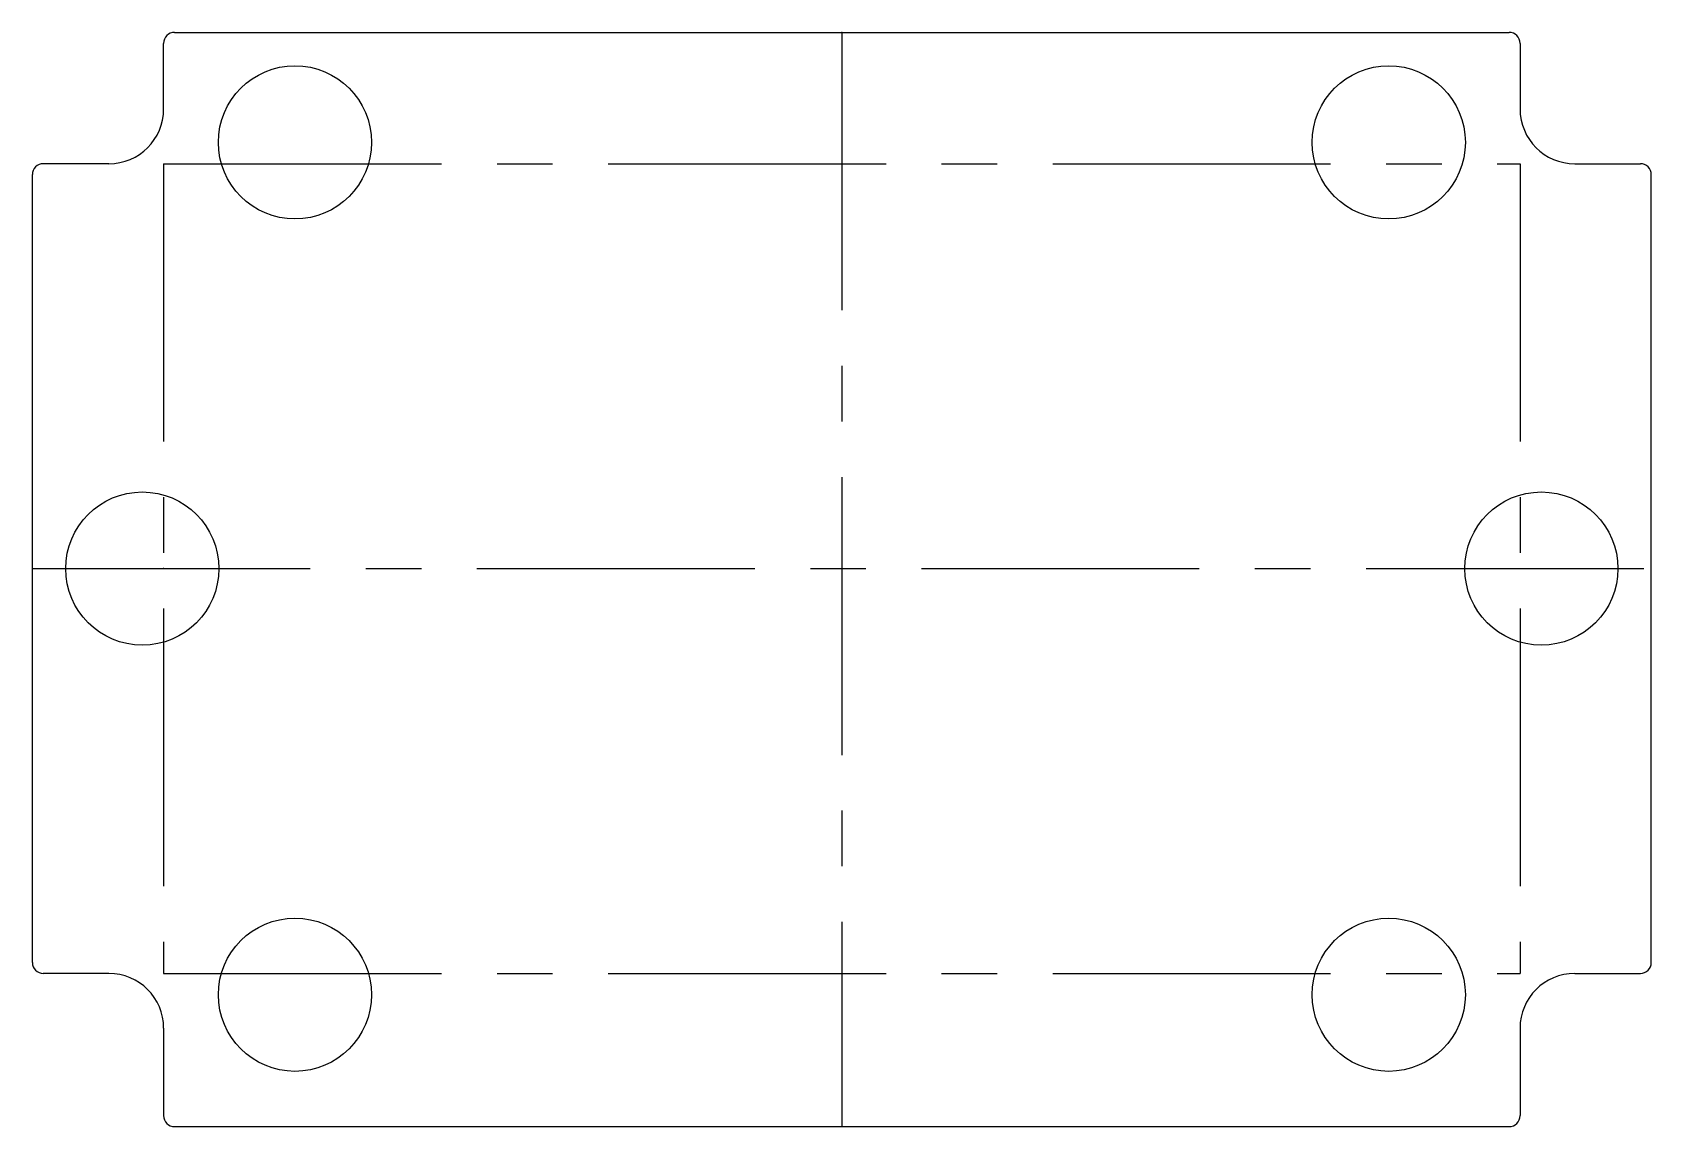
# Model space of a CAD drawing. Header units: millimetres. Extents: x 0 to 74, y 0 to 50.
import ezdxf

# ---------------------------------------------------------------- set-up
doc = ezdxf.new("R2010")
doc.units = ezdxf.units.MM
doc.header["$PDSIZE"] = -1
doc.linetypes.add('CENTERX2', pattern=[20.32, 12.7, -2.54, 2.54, -2.54])

msp = doc.modelspace()

# ---------------------------------------------------------------- linework, layer by layer
at = {"color": 7, "linetype": 'Continuous'}
for p, q in [((6.5, 50), (67.5, 50)), ((6, 46.5), (6, 49.5)), ((68, 49.5), (68, 46.5)), ((3.5, 44), (0.5, 44)), ((70.5, 44), (73.5, 44)), ((0, 7.5), (0, 43.5)), ((74, 7.5), (74, 43.5)), ((3.5, 7), (0.5, 7)), ((70.5, 7), (73.5, 7)), ((6, 4.5), (6, 0.5)), ((68, 4.5), (68, 0.5)), ((6.5, 0), (67.5, 0))]:
    msp.add_line(p, q, dxfattribs=at)
at = {"color": 7, "linetype": 'CENTERX2'}
for p, q in [((37, 50), (37, 0)), ((6, 44), (68, 44)), ((6, 44), (6, 7)), ((68, 44), (68, 7)), ((0, 25.5), (74.014, 25.5)), ((6, 7), (68, 7))]:
    msp.add_line(p, q, dxfattribs=at)
at = {"color": 7, "linetype": 'Continuous'}
for centre in [(12, 44.975), (62, 44.975), (5.025, 25.5), (68.975, 25.5), (12, 6.025), (62, 6.025)]:
    msp.add_circle(centre, 3.5, dxfattribs=at)
for centre, radius, start, end in [((6.5, 49.5), 0.5, 90, 180), ((67.5, 49.5), 0.5, 0, 90), ((3.5, 46.5), 2.5, 270, 0), ((70.5, 46.5), 2.5, 180, 270), ((0.5, 43.5), 0.5, 90, 180), ((73.5, 43.5), 0.5, 0, 90), ((0.5, 7.5), 0.5, 180, 270), ((73.5, 7.5), 0.5, 270, 0), ((3.5, 4.5), 2.5, 0, 90), ((70.5, 4.5), 2.5, 90, 180), ((6.5, 0.5), 0.5, 180, 270), ((67.5, 0.5), 0.5, 270, 0)]:
    msp.add_arc(centre, radius, start, end, dxfattribs=at)
for p in [(37, 50), (37, 44), (0, 25.5), (6, 25.5)]:
    msp.add_point(p, dxfattribs=at)

doc.saveas('drawing.dxf')
